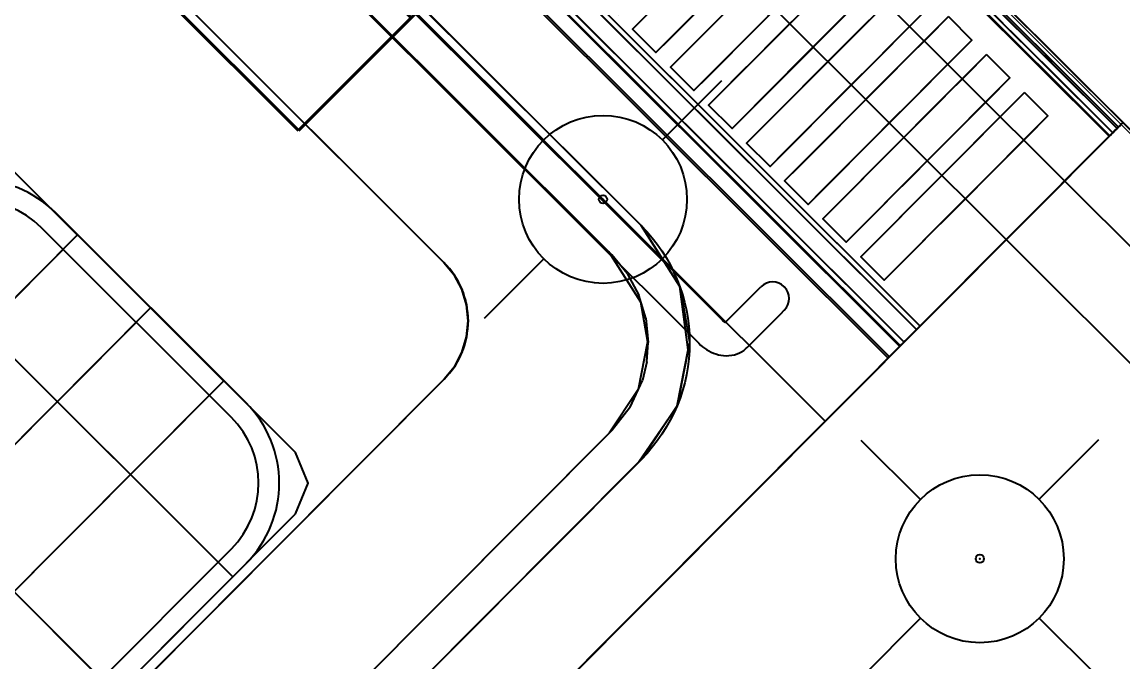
# Model space of a CAD drawing. Header units: millimetres. Extents: x 89237 to 96871, y -22823 to -19192.
# Drawn here: x 91036.28 to 91062.93, y -21313.73 to -21298.24 of the extents above; entities that cross this region are included whole.
import ezdxf

# ---------------------------------------------------------------- set-up
doc = ezdxf.new("R2010")
doc.units = ezdxf.units.MM
doc.header["$LTSCALE"] = 5
doc.linetypes.add('14.022_CEKIRDEKLER_SAFTLAR_+51.00$0$HIDDEN', pattern=[9.525, 6.35, -3.175])
for name, color, linetype in [('200-EquipBorder-2d', 9, 'Continuous'), ('200-EquipID-2d', 7, 'Continuous'), ('200-EquipInternal-2d', 252, 'Continuous'), ('200-EquipSteel-3d', 9, 'Continuous'), ('250-ele-2d', 20, 'Continuous')]:
    doc.layers.add(name, color=color, linetype=linetype)
doc.layers.add('200-InsPoint-3D', color=3, linetype='Continuous', plot=False)
doc.layers.add('KALEM0.12', color=220, linetype='Continuous', lineweight=15)
doc.styles.add('SIMPLEX', font='simplex')

# ---------------------------------------------------------------- blocks, each defined once
blk = doc.blocks.new('ELECTROLUX-MC7-BODY400X250')
at = {"layer": '200-EquipBorder-2d'}
for p, q in [((0, 0), (400, 0)), ((400, 0), (400, -655))]:
    blk.add_line(p, q, dxfattribs=at)
at = {"layer": '200-EquipInternal-2d'}
blk.add_line((0, -80), (400, -80), dxfattribs=at)
at = {"layer": '200-EquipSteel-3d'}
for points, invisible_edges in [([(0, -0.34, 912.22), (0, 0, 910.5), (400, 0, 910.5), (400, -0.34, 912.22)], 8), ([(0, 0, 902.7), (0, -0.13, 901.81), (400, -0.13, 901.81), (400, 0, 902.7)], 2), ([(0, -0.13, 901.81), (0, -0.54, 901.01), (400, -0.54, 901.01), (400, -0.13, 901.81)], 10), ([(0, -1.32, 913.68), (0, -0.34, 912.22), (400, -0.34, 912.22), (400, -1.32, 913.68)], 10), ([(0, -0.54, 901.01), (0, -1.19, 900.39), (400, -1.19, 900.39), (400, -0.54, 901.01)], 10), ([(0, -1.19, 900.39), (0, -2, 900), (400, -2, 900), (400, -1.19, 900.39)], 8), ([(0, -2.78, 914.66), (0, -1.32, 913.68), (400, -1.32, 913.68), (400, -2.78, 914.66)], 10), ([(400, -655, 650), (400, -102, 724), (400, -2, 900), (400, -655, 900)], 3), ([(400, -2, 900), (400, -2, 724), (400, -102, 724)], 8), ([(0, -4.5, 915), (0, -2.78, 914.66), (400, -2.78, 914.66), (400, -4.5, 915)], 2), ([(0, -71.6, 914.58), (0, -69.5, 915), (400, -69.5, 915), (400, -71.6, 914.58)], 8), ([(0, -73.39, 913.39), (0, -71.6, 914.58), (400, -71.6, 914.58), (400, -73.39, 913.39)], 10), ([(0, -74.58, 911.6), (0, -73.39, 913.39), (400, -73.39, 913.39), (400, -74.58, 911.6)], 10), ([(0, -75, 909.5), (0, -74.58, 911.6), (400, -74.58, 911.6), (400, -75, 909.5)], 2), ([(0, -75.45, 903.59), (0, -75, 905.7), (400, -75, 905.7), (400, -75.45, 903.59)], 8), ([(0, -76.64, 901.78), (0, -75.45, 903.59), (400, -75.45, 903.59), (400, -76.64, 901.78)], 10), ([(0, -78.4, 900.53), (0, -76.64, 901.78), (400, -76.64, 901.78), (400, -78.4, 900.53)], 10), ([(0, -80.5, 900), (0, -78.4, 900.53), (400, -78.4, 900.53), (400, -80.5, 900)], 2), ([(400, -102, 724), (400, -655, 650), (400, -102, 650)], 1)]:
    blk.add_3dface(points, dxfattribs=dict(at, invisible_edges=invisible_edges))
for points in [[(0, 0, 910.5), (0, 0, 902.7), (400, 0, 902.7), (400, 0, 910.5)], [(0, -2, 724), (0, -2, 900), (400, -2, 900), (400, -2, 724)], [(0, -2, 724), (0, -102, 724), (400, -102, 724), (400, -2, 724)], [(0, -69.5, 915), (0, -4.5, 915), (400, -4.5, 915), (400, -69.5, 915)], [(0, -75, 905.7), (0, -75, 909.5), (400, -75, 909.5), (400, -75, 905.7)], [(0, -655, 650), (0, -102, 650), (400, -102, 650), (400, -655, 650)], [(0, -102, 650), (400, -102, 650), (400, -102, 724), (0, -102, 724)]]:
    blk.add_3dface(points, dxfattribs=at)
at = {"layer": '200-InsPoint-3D'}
blk.add_point((400, 0), dxfattribs=at)
blk = doc.blocks.new('ELECTROLUX-MC-CAMINO400')
at = {"layer": '200-EquipInternal-2d'}
for points in [[(0, -0.21), (400, -0.21), (400, -75.21), (0, -75.21)], [(300, -10.37), (308, -10.37), (308, -66.52), (300, -66.52)], [(313, -10.37), (321, -10.37), (321, -66.52), (313, -66.52)], [(326, -10.37), (334, -10.37), (334, -66.52), (326, -66.52)], [(339, -10.37), (347, -10.37), (347, -66.52), (339, -66.52)], [(352, -10.37), (360, -10.37), (360, -66.52), (352, -66.52)], [(365, -10.37), (373, -10.37), (373, -66.52), (365, -66.52)], [(378, -10.37), (386, -10.37), (386, -66.52), (378, -66.52)]]:
    blk.add_lwpolyline(points, close=True, dxfattribs=at)
at = {"layer": '200-EquipSteel-3d'}
for points in [[(0, -0.21, 917.01), (0, -0.21, 956), (400, -0.21, 956), (400, -0.21, 917.01)], [(0, -69.44, 915), (0, -3.39, 915), (400, -3.39, 915), (400, -69.44, 915)]]:
    blk.add_3dface(points, dxfattribs=at)
for points, invisible_edges in [([(0, -0.21, 956), (0, -0.36, 956.76), (400, -0.36, 956.76), (400, -0.21, 956)], 2), ([(0, -0.25, 916.62), (0, -0.21, 917.01), (400, -0.21, 917.01), (400, -0.25, 916.62)], 8), ([(0, -0.37, 916.23), (0, -0.25, 916.62), (400, -0.25, 916.62), (400, -0.37, 916.23)], 10), ([(0, -0.36, 956.76), (0, -0.78, 957.41), (400, -0.78, 957.41), (400, -0.36, 956.76)], 10), ([(0, -0.56, 915.88), (0, -0.37, 916.23), (400, -0.37, 916.23), (400, -0.56, 915.88)], 10), ([(0, -0.82, 915.58), (0, -0.56, 915.88), (400, -0.56, 915.88), (400, -0.82, 915.58)], 10), ([(0, -0.78, 957.41), (0, -1.43, 957.84), (400, -1.43, 957.84), (400, -0.78, 957.41)], 10), ([(0, -1.41, 915.27), (0, -0.82, 915.58), (400, -0.82, 915.58), (400, -1.41, 915.27)], 10), ([(0, -2.05, 915.07), (0, -1.41, 915.27), (400, -1.41, 915.27), (400, -2.05, 915.07)], 10), ([(0, -1.43, 957.84), (0, -2.19, 958), (400, -2.19, 958), (400, -1.43, 957.84)], 8), ([(0, -2.72, 914.98), (0, -2.05, 915.07), (400, -2.05, 915.07), (400, -2.72, 914.98)], 10), ([(352, -10.37, 957.76), (360, -10.37, 957.76), (360, -2.19, 958), (352, -2.19, 958)], 10), ([(360, -2.19, 958), (365, -2.19, 958), (365, -10.37, 957.76), (360, -10.37, 957.76)], 14), ([(365, -10.37, 957.76), (373, -10.37, 957.76), (373, -2.19, 958), (365, -2.19, 958)], 10), ([(373, -2.19, 958), (378, -2.19, 958), (378, -10.37, 957.76), (373, -10.37, 957.76)], 14), ([(378, -10.37, 957.76), (386, -10.37, 957.76), (386, -2.19, 958), (378, -2.19, 958)], 10), ([(400, -10.37, 957.76), (400, -2.19, 958), (386, -2.19, 958), (386, -10.37, 957.76)], 12), ([(0, -3.39, 915), (0, -2.72, 914.98), (400, -2.72, 914.98), (400, -3.39, 915)], 2), ([(347, -17.47, 956.91), (347, -10.37, 957.76), (352, -10.37, 957.76), (352, -17.47, 956.91)], 10), ([(360, -17.47, 956.91), (360, -10.37, 957.76), (365, -10.37, 957.76), (365, -17.47, 956.91)], 10), ([(373, -17.47, 956.91), (373, -10.37, 957.76), (378, -10.37, 957.76), (378, -17.47, 956.91)], 10), ([(400, -17.47, 956.91), (400, -10.37, 957.76), (386, -10.37, 957.76), (386, -17.47, 956.91)], 10), ([(347, -24.48, 955.45), (347, -17.47, 956.91), (352, -17.47, 956.91), (352, -24.48, 955.45)], 10), ([(360, -24.48, 955.45), (360, -17.47, 956.91), (365, -17.47, 956.91), (365, -24.48, 955.45)], 10), ([(373, -24.48, 955.45), (373, -17.47, 956.91), (378, -17.47, 956.91), (378, -24.48, 955.45)], 10), ([(400, -24.48, 955.45), (400, -17.47, 956.91), (386, -17.47, 956.91), (386, -24.48, 955.45)], 10), ([(334, -31.33, 953.39), (334, -24.48, 955.45), (339, -24.48, 955.45), (339, -31.33, 953.39)], 10), ([(347, -31.33, 953.39), (347, -24.48, 955.45), (352, -24.48, 955.45), (352, -31.33, 953.39)], 10), ([(360, -31.33, 953.39), (360, -24.48, 955.45), (365, -24.48, 955.45), (365, -31.33, 953.39)], 10), ([(373, -31.33, 953.39), (373, -24.48, 955.45), (378, -24.48, 955.45), (378, -31.33, 953.39)], 10), ([(400, -31.33, 953.39), (400, -24.48, 955.45), (386, -24.48, 955.45), (386, -31.33, 953.39)], 10), ([(334, -37.98, 950.75), (334, -31.33, 953.39), (339, -31.33, 953.39), (339, -37.98, 950.75)], 10), ([(347, -37.98, 950.75), (347, -31.33, 953.39), (352, -31.33, 953.39), (352, -37.98, 950.75)], 10), ([(360, -37.98, 950.75), (360, -31.33, 953.39), (365, -31.33, 953.39), (365, -37.98, 950.75)], 10), ([(373, -37.98, 950.75), (373, -31.33, 953.39), (378, -31.33, 953.39), (378, -37.98, 950.75)], 10), ([(400, -37.98, 950.75), (400, -31.33, 953.39), (386, -31.33, 953.39), (386, -37.98, 950.75)], 10), ([(321, -44.37, 947.54), (321, -37.98, 950.75), (326, -37.98, 950.75), (326, -44.37, 947.54)], 10), ([(334, -44.37, 947.54), (334, -37.98, 950.75), (339, -37.98, 950.75), (339, -44.37, 947.54)], 10), ([(347, -44.37, 947.54), (347, -37.98, 950.75), (352, -37.98, 950.75), (352, -44.37, 947.54)], 10), ([(360, -44.37, 947.54), (360, -37.98, 950.75), (365, -37.98, 950.75), (365, -44.37, 947.54)], 10), ([(373, -44.37, 947.54), (373, -37.98, 950.75), (378, -37.98, 950.75), (378, -44.37, 947.54)], 10), ([(400, -44.37, 947.54), (400, -37.98, 950.75), (386, -37.98, 950.75), (386, -44.37, 947.54)], 10), ([(321, -50.47, 943.8), (321, -44.37, 947.54), (326, -44.37, 947.54), (326, -50.47, 943.8)], 10), ([(334, -50.47, 943.8), (334, -44.37, 947.54), (339, -44.37, 947.54), (339, -50.47, 943.8)], 10), ([(347, -50.47, 943.8), (347, -44.37, 947.54), (352, -44.37, 947.54), (352, -50.47, 943.8)], 10), ([(360, -50.47, 943.8), (360, -44.37, 947.54), (365, -44.37, 947.54), (365, -50.47, 943.8)], 10), ([(373, -50.47, 943.8), (373, -44.37, 947.54), (378, -44.37, 947.54), (378, -50.47, 943.8)], 10), ([(400, -50.47, 943.8), (400, -44.37, 947.54), (386, -44.37, 947.54), (386, -50.47, 943.8)], 10), ([(308, -56.22, 939.54), (308, -50.47, 943.8), (313, -50.47, 943.8), (313, -56.22, 939.54)], 10), ([(321, -56.22, 939.54), (321, -50.47, 943.8), (326, -50.47, 943.8), (326, -56.22, 939.54)], 10), ([(334, -56.22, 939.54), (334, -50.47, 943.8), (339, -50.47, 943.8), (339, -56.22, 939.54)], 10), ([(347, -56.22, 939.54), (347, -50.47, 943.8), (352, -50.47, 943.8), (352, -56.22, 939.54)], 10), ([(360, -56.22, 939.54), (360, -50.47, 943.8), (365, -50.47, 943.8), (365, -56.22, 939.54)], 10), ([(373, -56.22, 939.54), (373, -50.47, 943.8), (378, -50.47, 943.8), (378, -56.22, 939.54)], 10), ([(400, -56.22, 939.54), (400, -50.47, 943.8), (386, -50.47, 943.8), (386, -56.22, 939.54)], 10), ([(308, -61.59, 934.81), (308, -56.22, 939.54), (313, -56.22, 939.54), (313, -61.59, 934.81)], 10), ([(321, -61.59, 934.81), (321, -56.22, 939.54), (326, -56.22, 939.54), (326, -61.59, 934.81)], 10), ([(334, -61.59, 934.81), (334, -56.22, 939.54), (339, -56.22, 939.54), (339, -61.59, 934.81)], 10), ([(347, -61.59, 934.81), (347, -56.22, 939.54), (352, -56.22, 939.54), (352, -61.59, 934.81)], 10), ([(360, -61.59, 934.81), (360, -56.22, 939.54), (365, -56.22, 939.54), (365, -61.59, 934.81)], 10), ([(373, -61.59, 934.81), (373, -56.22, 939.54), (378, -56.22, 939.54), (378, -61.59, 934.81)], 10), ([(400, -61.59, 934.81), (400, -56.22, 939.54), (386, -56.22, 939.54), (386, -61.59, 934.81)], 10), ([(295, -66.52, 929.63), (295, -61.59, 934.81), (300, -61.59, 934.81), (300, -66.52, 929.63)], 10), ([(308, -66.52, 929.63), (308, -61.59, 934.81), (313, -61.59, 934.81), (313, -66.52, 929.63)], 10), ([(321, -66.52, 929.63), (321, -61.59, 934.81), (326, -61.59, 934.81), (326, -66.52, 929.63)], 10), ([(334, -66.52, 929.63), (334, -61.59, 934.81), (339, -61.59, 934.81), (339, -66.52, 929.63)], 10), ([(347, -66.52, 929.63), (347, -61.59, 934.81), (352, -61.59, 934.81), (352, -66.52, 929.63)], 10), ([(360, -66.52, 929.63), (360, -61.59, 934.81), (365, -61.59, 934.81), (365, -66.52, 929.63)], 10), ([(373, -66.52, 929.63), (373, -61.59, 934.81), (378, -61.59, 934.81), (378, -66.52, 929.63)], 10), ([(400, -66.52, 929.63), (400, -61.59, 934.81), (386, -61.59, 934.81), (386, -66.52, 929.63)], 10), ([(287, -71, 924.05), (295, -71, 924.05), (295, -66.52, 929.63), (287, -66.52, 929.63)], 11), ([(295, -71, 924.05), (300, -71, 924.05), (300, -66.52, 929.63), (295, -66.52, 929.63)], 15), ([(300, -71, 924.05), (308, -71, 924.05), (308, -66.52, 929.63), (300, -66.52, 929.63)], 11), ([(308, -71, 924.05), (313, -71, 924.05), (313, -66.52, 929.63), (308, -66.52, 929.63)], 15), ([(313, -71, 924.05), (321, -71, 924.05), (321, -66.52, 929.63), (313, -66.52, 929.63)], 11), ([(321, -71, 924.05), (326, -71, 924.05), (326, -66.52, 929.63), (321, -66.52, 929.63)], 15), ([(326, -71, 924.05), (334, -71, 924.05), (334, -66.52, 929.63), (326, -66.52, 929.63)], 11), ([(334, -71, 924.05), (339, -71, 924.05), (339, -66.52, 929.63), (334, -66.52, 929.63)], 15), ([(339, -71, 924.05), (347, -71, 924.05), (347, -66.52, 929.63), (339, -66.52, 929.63)], 11), ([(347, -71, 924.05), (352, -71, 924.05), (352, -66.52, 929.63), (347, -66.52, 929.63)], 15), ([(352, -71, 924.05), (360, -71, 924.05), (360, -66.52, 929.63), (352, -66.52, 929.63)], 11), ([(360, -71, 924.05), (365, -71, 924.05), (365, -66.52, 929.63), (360, -66.52, 929.63)], 15), ([(365, -71, 924.05), (373, -71, 924.05), (373, -66.52, 929.63), (365, -66.52, 929.63)], 11), ([(373, -71, 924.05), (378, -71, 924.05), (378, -66.52, 929.63), (373, -66.52, 929.63)], 15), ([(378, -71, 924.05), (386, -71, 924.05), (386, -66.52, 929.63), (378, -66.52, 929.63)], 11), ([(400, -71, 924.05), (400, -66.52, 929.63), (386, -66.52, 929.63), (386, -71, 924.05)], 14), ([(0, -70.76, 915.05), (0, -69.44, 915), (400, -69.44, 915), (400, -70.76, 915.05)], 8), ([(0, -72.06, 915.25), (0, -70.76, 915.05), (400, -70.76, 915.05), (400, -72.06, 915.25)], 10), ([(0, -74.97, 918.1), (0, -71, 924.05), (400, -71, 924.05), (400, -74.97, 918.1)], 2), ([(0, -73.33, 915.6), (0, -72.06, 915.25), (400, -72.06, 915.25), (400, -73.33, 915.6)], 10), ([(0, -74.56, 916.08), (0, -73.33, 915.6), (400, -73.33, 915.6), (400, -74.56, 916.08)], 10), ([(0, -74.96, 916.48), (0, -74.56, 916.08), (400, -74.56, 916.08), (400, -74.96, 916.48)], 10), ([(0, -75.18, 917), (0, -74.96, 916.48), (400, -74.96, 916.48), (400, -75.18, 917)], 10), ([(0, -74.97, 918.1), (0, -75.18, 917.57), (400, -75.18, 917.57), (400, -74.97, 918.1)], 2), ([(0, -75.18, 917.57), (0, -75.18, 917), (400, -75.18, 917), (400, -75.18, 917.57)], 10)]:
    blk.add_3dface(points, dxfattribs=dict(at, invisible_edges=invisible_edges))
blk = doc.blocks.new('ELECTROLUX-MC7-FRYTOP2-400')
at = {"layer": '200-EquipInternal-2d'}
for p, q in [((366, -91.46), (366, -90)), ((374, -90), (374, -91.46)), ((366, -102.13), (366, -91.46)), ((374, -102.78), (374, -91.46)), ((35, -102.31), (365, -102.31)), ((35, -110.31), (365, -110.31)), ((240, -202.89), (240, -458.95)), ((265, -202.89), (265, -458.95)), ((290, -202.89), (290, -458.66)), ((320, -229.96), (210, -229.96)), ((320, -269.96), (210, -269.96))]:
    blk.add_line(p, q, dxfattribs=at)
at = {"layer": '200-EquipInternal-2d', "linetype": 'Continuous'}
for p, q in [((297.5, -197.89), (232.5, -197.89)), ((297.5, -202.89), (232.5, -202.89)), ((320, -436.45), (320, -225.39)), ((325, -436.45), (325, -225.39))]:
    blk.add_line(p, q, dxfattribs=at)
at = {"layer": '200-EquipInternal-2d'}
for points in [[(375, -140), (375, -565, -0.414214), (335, -605), (65, -605, -0.414214), (25, -565), (25, -140, -0.414214), (65, -100), (335, -100, -0.414214)], [(92.5, -520), (307.5, -520, 0.414214), (327.5, -500), (327.5, -160, 0.414214), (307.5, -140), (92.5, -140, 0.414214), (72.5, -160), (72.5, -500, 0.414214)]]:
    blk.add_lwpolyline(points, format="xyb", close=True, dxfattribs=at)
blk.add_arc((370, -90), 4, 0, 180, dxfattribs=at)
at = {"layer": '200-EquipInternal-2d', "linetype": 'Continuous'}
for centre, radius, start, end in [((232.5, -225.39), 27.5, 90, 180), ((297.5, -225.39), 27.5, 0, 90), ((232.5, -225.39), 22.5, 90, 180), ((297.5, -225.39), 22.5, 0, 90)]:
    blk.add_arc(centre, radius, start, end, dxfattribs=at)
at = {"layer": '200-EquipInternal-2d'}
for start_param, end_param in [(0, 0.00009), (3.141503, 3.141548)]:
    blk.add_ellipse((370, -91.46), major_axis=(-4, 0), ratio=0.707107, start_param=start_param, end_param=end_param, dxfattribs=at)
for points, knots in [([(365, -102.31), (365.13, -102.31), (365.26, -102.31), (365.51, -102.27), (365.63, -102.25), (365.83, -102.2), (365.92, -102.16), (366, -102.13)], [4.712389, 4.712389, 4.712389, 4.712389, 4.8926684, 4.8926684, 5.0712084, 5.0712084, 5.2449441, 5.2449441, 5.2449441, 5.2449441]), ([(365, -110.31), (365.82, -110.31), (366.64, -110.22), (368.24, -109.86), (369.02, -109.58), (370.51, -108.82), (371.21, -108.33), (372.46, -107.12), (373, -106.38), (373.72, -104.83), (373.93, -104.04), (373.99, -103.08), (374, -102.93), (374, -102.78)], [4.712389, 4.712389, 4.712389, 4.712389, 5.026548, 5.026548, 5.340708, 5.340708, 5.654867, 5.654867, 5.969026, 5.969026, 6.233988, 6.233988, 6.283185, 6.283185, 6.283185, 6.283185])]:
    blk.add_open_spline(points, degree=3, knots=knots, dxfattribs=at)
at = {"layer": '200-EquipSteel-3d'}
for p, q in [((215.5, -197.95, 870), (314.5, -197.95, 870)), ((215.5, -197.95, 830), (313.5, -197.95, 830)), ((215.5, -197.95, 790), (313.5, -197.95, 790)), ((215.5, -197.95, 750), (313.5, -197.95, 750)), ((225.55, -197.95, 895), (225.55, -197.95, 745)), ((240, -463.95, 745), (240, -197.95, 745)), ((245.72, -197.95, 895), (245.72, -197.95, 745)), ((249.3, -197.95, 895), (249.3, -197.95, 745)), ((265, -463.95, 745), (265, -197.95, 745)), ((270.55, -197.95, 895), (270.55, -197.95, 745)), ((290, -463.95, 745), (290, -197.95, 745)), ((313.5, -197.95, 895), (313.5, -197.95, 745)), ((313.5, -197.95, 895), (313.5, -197.95, 745)), ((325, -450.95, 870), (325, -210.95, 870)), ((325, -450.95, 750), (325, -210.95, 750)), ((325, -450.95, 790), (325, -210.95, 790)), ((325, -450.95, 830), (325, -210.95, 830)), ((325, -210.95, 895), (325, -210.95, 745)), ((325, -210.95, 895), (325, -210.95, 745)), ((325, -229.96, 745), (205, -229.96, 745)), ((325, -250.95, 895), (325, -250.95, 745)), ((325, -269.96, 745), (205, -269.96, 745))]:
    blk.add_line(p, q, dxfattribs=at)
for elevation in [745, 895]:
    blk.add_lwpolyline([(325, -208.45), (321.92, -201.03), (314.5, -197.95), (215.5, -197.95), (208.08, -201.03), (205, -208.45), (205, -453.45), (208.08, -460.88), (215.5, -463.95), (314.5, -463.95), (321.92, -460.88), (325, -453.45)], close=True, dxfattribs=dict(at, elevation=elevation))
for points, invisible_edges in [([(65, -100, 900), (335, -100, 900), (400, -80.5, 900), (0, -80.5, 900)], 11), ([(335, -100, 900), (352.05, -103.82, 900), (357.67, -107.77, 900), (400, -80.5, 900)], 12), ([(357.67, -107.77, 900), (363.28, -111.72, 900), (371.96, -124.69, 900), (400, -80.5, 900)], 12), ([(371.96, -124.69, 900), (375, -140, 900), (400, -80.5, 900)], 14), ([(375, -140, 900), (400, -80.5, 900), (400, -655, 900), (375, -565, 900)], 5), ([(335, -100, 900), (333.89, -110, 890), (66.11, -110, 890), (65, -100, 900)], 5), ([(333.89, -110, 890), (347.92, -113.14, 890), (352.05, -103.82, 900), (335, -100, 900)], 10), ([(347.92, -113.14, 890), (356.01, -118.82, 890), (364.32, -113.27, 900), (352.05, -103.82, 900)], 10), ([(65, -110, 890), (92.5, -140, 890), (307.5, -140, 890), (335, -110, 890)], 5), ([(311.4, -140.38, 890), (340.85, -110.58, 890), (335, -110, 890), (307.5, -140, 890)], 5), ([(311.4, -140.38, 890), (340.85, -110.58, 890), (335, -110, 890), (307.5, -140, 890)], 5), ([(346.48, -112.28, 890), (315.15, -141.52, 890), (311.4, -140.38, 890), (340.85, -110.58, 890)], 5), ([(346.48, -112.28, 890), (315.15, -141.52, 890), (311.4, -140.38, 890), (340.85, -110.58, 890)], 5), ([(318.61, -143.37, 890), (351.67, -115.06, 890), (346.48, -112.28, 890), (315.15, -141.52, 890)], 5), ([(356.01, -118.82, 890), (362.54, -128.59, 890), (371.96, -124.69, 900), (364.32, -113.27, 900)], 10), ([(356.21, -118.79, 890), (321.64, -145.86, 890), (318.61, -143.37, 890), (351.67, -115.06, 890)], 5), ([(324.13, -148.89, 890), (359.26, -122.35, 890), (356.21, -118.79, 890), (321.64, -145.86, 890)], 5), ([(361.71, -126.34, 890), (325.98, -152.35, 890), (324.13, -148.89, 890), (359.26, -122.35, 890)], 5), ([(362.54, -128.59, 890), (365, -140.98, 890), (375, -140.98, 900), (371.96, -124.69, 900)], 10), ([(327.12, -156.1, 890), (364.17, -132.97, 890), (361.71, -126.34, 890), (325.98, -152.35, 890)], 5), ([(365, -140, 890), (327.5, -160, 890), (327.12, -156.1, 890), (364.17, -132.97, 890)], 5), ([(311.4, -140.38, 730), (88.6, -140.38, 730), (84.85, -141.52, 730), (315.15, -141.52, 730)], 5), ([(92.5, -140, 730), (307.5, -140, 730), (311.4, -140.38, 730), (88.6, -140.38, 730)], 4), ([(311.4, -140.38, 890), (311.4, -140.38, 730), (307.5, -140, 730), (307.5, -140, 890)], 1), ([(315.15, -141.52, 730), (315.15, -141.52, 890), (311.4, -140.38, 890), (311.4, -140.38, 730)], 5), ([(327.5, -160, 890), (365, -140, 890), (365, -565, 890), (327.5, -500, 890)], 5), ([(365, -140.98, 890), (375, -140.98, 900), (375, -564.02, 900), (365, -564.02, 890)], 5), ([(318.61, -143.37, 730), (81.39, -143.37, 730), (78.36, -145.86, 730), (321.64, -145.86, 730)], 5), ([(84.85, -141.52, 730), (315.15, -141.52, 730), (318.61, -143.37, 730), (81.39, -143.37, 730)], 5), ([(318.61, -143.37, 890), (318.61, -143.37, 730), (315.15, -141.52, 730), (315.15, -141.52, 890)], 5), ([(321.64, -145.86, 730), (321.64, -145.86, 890), (318.61, -143.37, 890), (318.61, -143.37, 730)], 5), ([(78.36, -145.86, 730), (321.64, -145.86, 730), (324.13, -148.89, 730), (75.87, -148.89, 730)], 5), ([(324.13, -148.89, 890), (324.13, -148.89, 730), (321.64, -145.86, 730), (321.64, -145.86, 890)], 5), ([(324.13, -148.89, 730), (75.87, -148.89, 730), (74.02, -152.35, 730), (325.98, -152.35, 730)], 5), ([(325.98, -152.35, 730), (325.98, -152.35, 890), (324.13, -148.89, 890), (324.13, -148.89, 730)], 5), ([(74.02, -152.35, 730), (325.98, -152.35, 730), (327.12, -156.1, 730), (72.88, -156.1, 730)], 5), ([(327.12, -156.1, 890), (327.12, -156.1, 730), (325.98, -152.35, 730), (325.98, -152.35, 890)], 5), ([(327.12, -156.1, 730), (72.88, -156.1, 730), (72.5, -160, 730), (327.5, -160, 730)], 5), ([(327.5, -160, 730), (327.5, -160, 890), (327.12, -156.1, 890), (327.12, -156.1, 730)], 4), ([(72.5, -500, 730), (327.5, -500, 730), (327.5, -160, 730), (72.5, -160, 730)], 5), ([(327.5, -160, 890), (327.5, -160, 730), (327.5, -500, 730), (327.5, -500, 890)], 1)]:
    blk.add_3dface(points, dxfattribs=dict(at, invisible_edges=invisible_edges))
blk.add_3dface([(92.5, -140, 890), (92.5, -140, 730), (307.5, -140, 730), (307.5, -140, 890)], dxfattribs=at)
blk = doc.blocks.new('E7FRED2A00')
for name, p in [('ELECTROLUX-MC7-BODY400X250', (0, 0)), ('ELECTROLUX-MC-CAMINO400', (0, -1.29)), ('ELECTROLUX-MC7-FRYTOP2-400', (0, 0))]:
    blk.add_blockref(name, p)
blk = doc.blocks.new('ECON')
at = {"layer": '250-ele-2d'}
for p, q in [((0, 40.64), (0, 20.32)), ((-40.64, 0), (-20.32, 0)), ((20.32, 0), (40.64, 0)), ((0, -20.32), (0, -40.64))]:
    blk.add_line(p, q, dxfattribs=at)
for radius in [20.32, 1]:
    blk.add_circle((0, 0), radius, dxfattribs=at)
blk.add_point((0, 0), dxfattribs=at)
at = {"layer": '250-ele-2d', "style": 'SIMPLEX', "flags": 8}
blk.add_attdef('E', (50.05, -40.64), '', height=81, dxfattribs=at)
blk = doc.blocks.new('RCHBF1P2C')
at = {"layer": '200-EquipBorder-2d'}
blk.add_lwpolyline([(0, -700), (1234, -700), (1234, 0), (0, 0)], close=True, dxfattribs=at)
at = {"layer": '200-InsPoint-3D'}
blk.add_point((0, 0), dxfattribs=at)
at = {"layer": '250-ele-2d'}
blk.add_blockref('ECON', (50, -99.16), dxfattribs=at).add_auto_attribs({'E': 'E'})
at = {"layer": '200-InsPoint-3D'}
blk.add_attdef('DISTANG', (0, 0), '', height=1, dxfattribs=at)
at = {"layer": '200-EquipSteel-3d'}
mesh = blk.add_polymesh((6, 3), dxfattribs=at)
for k, corner in enumerate([(1234, -700, 900), (1234, -700, 850), (1234, -700, 850), (0, -700, 900), (0, -700, 850), (0, -700, 850), (0, 0, 900), (0, 0, 850), (0, -700, 850), (1234, 0, 900), (1234, 0, 850), (1234, -700, 850), (1234, 0, 900), (1234, 0, 900), (1234, -700, 900), (0, 0, 900), (0, 0, 900), (0, -700, 900)]):
    mesh.set_mesh_vertex(divmod(k, 3), corner)
mesh = blk.add_polymesh((6, 3), dxfattribs=at)
for k, corner in enumerate([(1234, -635, 850), (1234, -635, 200), (1234, -635, 200), (0, -635, 850), (0, -635, 200), (0, -635, 200), (0, 0, 850), (0, 0, 200), (0, -635, 200), (1234, 0, 850), (1234, 0, 200), (1234, -635, 200), (1234, 0, 850), (1234, 0, 850), (1234, -635, 850), (0, 0, 850), (0, 0, 850), (0, -635, 850)]):
    mesh.set_mesh_vertex(divmod(k, 3), corner)

msp = doc.modelspace()

# ---------------------------------------------------------------- linework, layer by layer
at = {"layer": '200-EquipID-2d', "linetype": '14.022_CEKIRDEKLER_SAFTLAR_+51.00$0$HIDDEN'}
for points in [[(91080.868, -21318.569), (90985.997, -21223.927), (90908.596, -21301.516), (91003.467, -21396.157)], [(91078.04, -21318.572), (90986.001, -21226.755), (90911.425, -21301.512), (91003.464, -21393.329)], [(91075.211, -21318.576), (90986.004, -21229.584), (90914.253, -21301.509), (91003.461, -21390.5)]]:
    msp.add_lwpolyline(points, close=True, dxfattribs=at)
at = {"layer": 'KALEM0.12'}
msp.add_line((90757.827, -20996.401), (91248.493, -21485.74), dxfattribs=at)
msp.add_lwpolyline([(90717.466, -20956.137), (90728.129, -20945.447), (91259.085, -21475.119), (91248.421, -21485.809)], close=True, dxfattribs=at)

# ---------------------------------------------------------------- block references
for name, p, xscale, yscale, zscale, rotation in [('E7FRED2A00', (91034.606, -21272.431), 0.0999999999957735, 0.09999999999854481, 0.1, 315.0775352073464), ('RCHBF1P2C', (91062.928, -21300.677), 0.1000000000000005, 0.1000000000000005, 0.1000000000000005, 315.0775352079966)]:
    msp.add_blockref(name, p, dxfattribs=dict(xscale=xscale, yscale=yscale, zscale=zscale, rotation=rotation))
at = {"xscale": 0.09999999998870694, "yscale": 0.09999999999854481, "zscale": 0.1, "rotation": 135.0107741859322}
msp.add_blockref('ECON', (91050.344, -21302.533), dxfattribs=at).add_auto_attribs({'E': 'E'})

doc.saveas('drawing.dxf')
